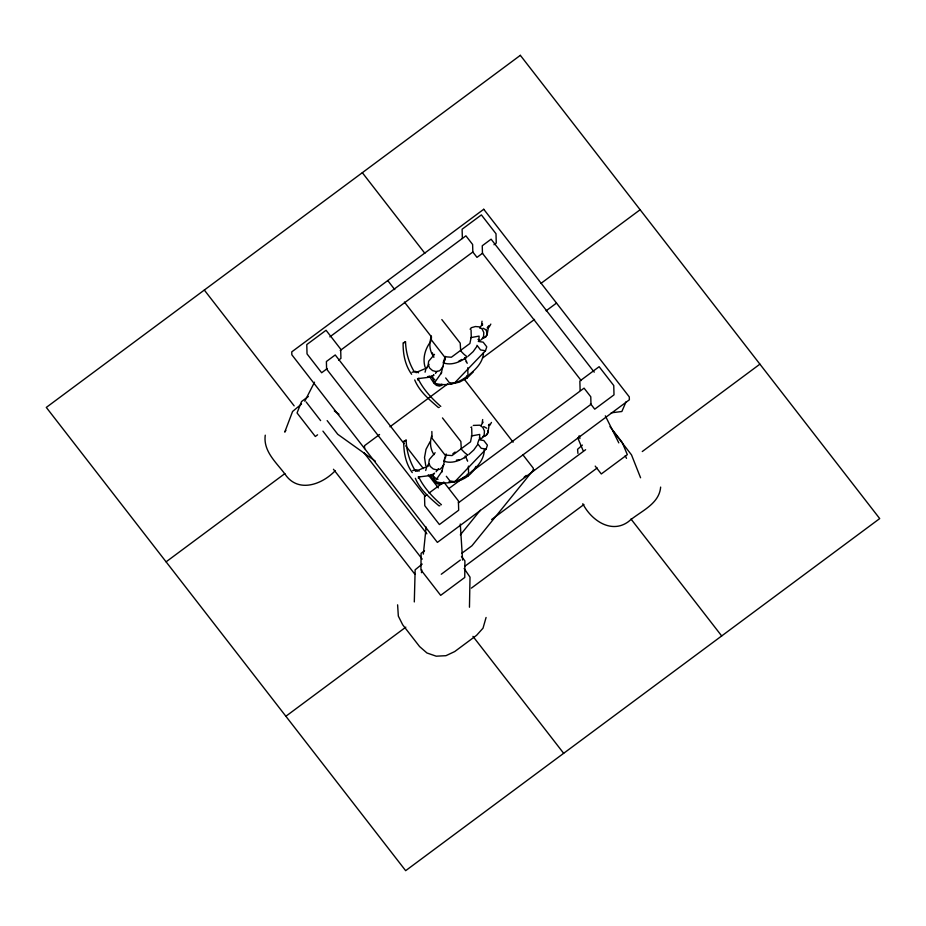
<?xml version="1.0" encoding="UTF-8"?>
<svg xmlns="http://www.w3.org/2000/svg" width="926" height="926" viewBox="0 0 926 926"><rect width="100%" height="100%" fill="white"/><g stroke="black" fill="none" stroke-linecap="round" stroke-linejoin="round"><path stroke-width="1.39" d="M414.304 601.935L415.149 569.791L422.187 564.084M469.459 607.225L470.014 577.164L464.134 568.483M481.578 324.447L482.029 321.195M482.458 325.339L482.492 323.787L479.749 328.07M482.214 422.788L482.666 419.536M478.939 341.011L479.078 336.092L470.663 337.631M479.575 439.352L479.714 434.433L471.299 435.972M487.909 430.567L487.759 432.87L486.254 435.289L483.106 436.864M421.446 572.685L421.735 569.826M423.344 554.13L426.134 527.021M425.069 372.171L426.053 368.444L429.062 364.335M425.705 470.512L426.689 466.785L428.946 463.706M483.488 352.563C483.245 361.881 476.126 369.092 469.308 374.613M484.298 449.585C484.344 459.423 477.214 467.213 469.945 472.966M431.03 337.643C428.958 343.859 429.606 350.885 433.426 356.302M431.666 435.984C429.595 442.2 430.243 449.226 434.062 454.643M445.001 358.559L444.549 360.608L444.955 359.149M445.406 457.942L445.881 455.858M445.244 357.517L445.487 356.452M446.17 453.925L443.785 461.125C451.587 464.053 460.002 460.731 466.496 456.229M445.256 356.498L443.149 362.784C450.95 365.712 459.377 362.39 465.859 357.887M444.121 361.325L441.135 373.722L441.598 372.588L434.329 383.098C445.58 386.663 457.444 383.723 466.611 376.627M444.758 459.666L441.771 472.075L442.234 470.929L434.965 481.451C446.216 485.004 458.081 482.076 467.248 474.969M445.684 377.947L449.295 382.6L454.191 383.352L485.49 350.722L486.775 346.833L483.164 342.169L478.267 341.416M486.115 449.064L487.412 445.175L483.8 440.521L478.904 439.757L477.608 443.658L481.219 448.311L486.115 449.064L454.828 481.705L449.932 480.941L446.32 476.288M490.826 324.088L489.194 326.947L487.122 327.885M491.463 422.43L489.831 425.289M626.022 401.838L621.867 411.503L611.241 412.822M304.793 401.236L314.504 382.195M430.046 441.783L426.018 449.33L424.525 457.537L425.728 465.581M476.022 466.391C471.195 476.323 459.713 482.816 448.74 482.006M481.069 425.347L483.129 422.129M481.508 339.668L483.557 336.462L483.8 332.584L482.168 329.066L479.101 326.843L475.42 326.531L471.045 327.781M285.856 430.451L284.745 432.118L292.593 411.468L301.54 404.002M487.828 327.11L488.696 325.825L487.088 334.83L485.756 336.809L483.511 337.828M488.465 425.451L489.333 424.166L487.724 433.183L486.393 435.151L484.148 436.169M430.81 341.439C425.173 348.732 422.406 358.223 425.103 367.24M476.89 346.393L473.163 351.614L468.151 356.174M477.527 444.735L473.799 449.955L468.787 454.527M435.463 373.421L436.979 371.372M436.1 471.774L438.368 468.695M460.349 534.881L480.351 510.214M533.77 469.528L471.959 545.75L461.9 553.227M417.742 380.019L419.038 378.445M433.715 374.81L432.303 376.512L429.676 377.183L417.499 378.699L418.818 378.364M418.378 478.36L419.675 476.797M434.352 473.151L432.94 474.853L430.312 475.536L418.135 477.04L419.455 476.716M441.91 368.293L439.676 370.736L436.273 371.592L432.592 370.62L429.641 368.073L428.194 364.659L428.645 361.267L434.502 354.38M442.547 466.635L440.313 469.088L436.91 469.933L433.229 468.961L430.277 466.426L428.831 463L429.282 459.609L435.139 452.721M442.107 367.564L443.38 366.221M442.744 465.917L444.017 464.563M450.927 383.931L459.446 382.16L467.179 377.982L473.36 371.824M433.889 375.169L429.768 377.137L427.58 376.558M434.525 473.51L430.405 475.478L428.217 474.899M524.139 477.179L526.257 475.42M329.853 336.879L465.905 235.829L472.619 244.476L472.827 252.022L340.236 350.503M327.318 368.536L321.646 372.75L307.038 353.906L306.772 344.588L326.056 330.269L340.664 349.114L340.93 358.431L338.661 360.11M482.654 253.157L476.983 257.37L472.688 251.837M493.986 244.742L496.255 243.052L496 233.746L481.381 214.901L462.109 229.22L462.363 238.538M308.335 396.502L301.552 401.537L297.049 412.95L315.315 436.493L317.572 434.815M166.09 561.839L284.884 473.603M540.934 283.414L640.132 209.739M463.833 359.427L466.091 357.76M379.567 434.514L364.531 445.684L364.613 448.578M389.973 426.782L447.802 383.827M482.504 358.061L534.545 319.401M546.109 310.812L556.514 303.08M335.2 470.732C322.931 483.777 299.943 492.945 286.585 476.288C277.869 463.695 262.938 452.201 265.253 435.174M452.895 453.705L455.117 452.05M464.47 457.78L465.593 456.935M426.793 494.704L424.525 496.394L424.791 505.7L439.399 524.544L458.683 510.226L458.416 500.908L443.809 482.076L429.062 493.026M449.168 488.349L464.157 477.214M472.225 471.218L584.063 388.144L590.776 396.791L590.985 404.338L458.393 502.818M424.536 550.785L421.087 553.331L420.948 569.918L440.672 595.349L464.759 577.454L464.898 560.867L461.472 556.445M580.139 436.412L577.882 438.102L583.033 450.43M582.385 445.093L577.581 449.318L577.928 453.358M491.602 519.544L585.626 449.712M441.274 574.247L460.326 560.08M464.875 566.249L597.189 467.966M285.868 716.261L405.82 627.157M642.274 451.541L759.91 364.161M471.38 588.126L583.912 504.543M404.025 342.77L405.519 341.81C405.889 352.424 408.817 362.818 414.35 371.893M404.662 441.112L406.155 440.163C406.468 451.228 409.813 461.958 415.6 471.369M470.049 329.147L470.825 328.73M458.52 361.383L461.738 359.462M470.859 427.384L471.774 426.967M479.934 439.132L482.145 438.021L484.194 434.815L484.437 430.926L482.805 427.407L479.737 425.196L473.313 425.416M482.469 338.511L485.618 336.948L487.134 334.529L486.3 330.131M427.233 367.784L415.913 372.588L417.221 372.252M441.887 384.244L439.41 385.17L436.678 384.66L434.444 382.866L432.095 376.176M442.524 482.596L440.047 483.511L437.315 483.002L435.081 481.219L433.125 475.895M441.922 385.251L439.387 386.096L436.505 385.401L434.062 383.352L429.155 375.921M442.559 483.603L440.024 484.448L437.141 483.742L434.699 481.694L430.486 475.327M412.058 372.264L415.485 371.361L418.575 372.784M428.483 465.963L416.55 470.929L417.858 470.605M412.695 470.605L416.121 469.714L419.212 471.126M405.519 341.81L403.123 342.921C402.937 353.987 405.113 365.261 411.63 374.266M439.283 407.371L438.38 407.521C429.259 399.569 419.328 391.328 414.721 379.938M406.155 440.163L403.759 441.262C403.574 452.328 405.738 463.602 412.255 472.607M439.919 505.712L439.017 505.862C429.895 497.922 419.964 489.68 415.357 478.291M456.402 460.153L459.157 459.724M485.49 350.722L480.582 349.959L476.971 345.305M483.106 328.232L486.057 329.864M483.742 426.573L486.694 428.206M477.99 339.425L480.571 340.27M479.344 437.963L481.207 438.611M438.033 479.263L435.498 478.163L431.504 474.517M441.829 319.574L460.222 343.141L460.639 350.364M442.466 417.915L460.859 441.482L461.275 448.705M334.298 410.889L338.997 414.258M375.343 461.171L337.747 434.282L327.156 420.612M430.868 376.176L434.861 379.822M440.788 406.421C431.782 398.481 423.39 389.568 418.066 378.699M441.424 504.763C432.419 496.822 424.027 487.909 418.702 477.04M594.237 372.148L491.104 239.186L482.249 245.76L482.458 253.307L581.192 380.586M609.979 426.62L622.156 442.315L627.319 454.643L601.298 473.962L595.21 466.114M612.943 430.949L631.497 454.863L640.572 477.77M590.441 403.632L594.735 409.176L614.007 394.858L613.753 385.54L599.134 366.696L579.861 381.014L580.116 390.332M362.332 172.687L424.86 253.307M630.965 519L721.69 635.954M582.813 503.709C591.031 520.03 611.241 534.406 628.523 521.581C639.959 511.43 659.219 504.52 660.643 487.088M387.751 280.566L394.765 289.606M404.407 302.038L431.597 337.076M464.03 378.896L513.131 442.2M522.773 454.631L533.295 468.197L533.376 471.091M404.002 443.6L335.235 354.959L326.392 361.522L326.6 369.069L425.335 496.348M405.762 445.869L423.39 468.591M428.68 475.42L438.38 487.909M363.93 452.698L426.863 533.827M306.17 401.977L320.616 420.612M322.931 431.134L422.21 559.107M204.31 290.046L294.155 405.866M472.954 636.359L563.668 753.313M333.453 469.262L414.917 574.282M433.877 357.343L432.396 352.875M464.586 357.61L466.773 362.216A45.49 5.51 53.4 0 1 467.19 363.328M465.222 455.951L467.41 460.558M605.326 415.832L618.799 442.883M625.212 455.777L626.497 458.347M579.12 435.787L579.931 438.565M466.716 375.701L467.179 377.982M467.352 474.054L467.815 476.334M460.28 524.012L462.583 560.045M486.081 617.468L483.013 628.175L476.589 635.317L454.724 651.557L445.962 655.689L436.215 656.187L426.944 652.98L419.571 646.545L402.683 624.772L398.33 616.091L397.613 604.84M471.068 329.992L471.253 336.786L469.899 343.488L451.39 357.228L444.422 356.718L431.412 339.946L431.296 335.953M471.704 428.333L471.89 435.127L470.535 441.829L452.027 455.58L445.059 455.06L432.048 438.287L431.852 431.493M467.746 367.761L467.966 375.62M468.382 466.102L468.602 473.962M460.569 350.688A17.988 2.176 53.4 0 0 465.917 355.769L467.005 357.031A19.4 2.35 53.4 0 1 466.334 356.672M466.16 361.534A43.036 5.209 53.4 0 1 466.368 362.078M461.206 449.029A17.988 2.176 53.4 0 0 466.554 454.11L467.642 455.372A19.4 2.35 53.4 0 1 467.329 455.233M467.41 460.569A45.49 5.51 53.4 0 1 467.63 461.136M520.343 55.328L46.3 407.417L405.657 870.672L879.7 518.583L520.343 55.328M483.742 209.264L291.759 351.868L291.84 354.774L437.385 542.393L629.367 399.8L629.286 396.895L483.742 209.264"/></g></svg>
